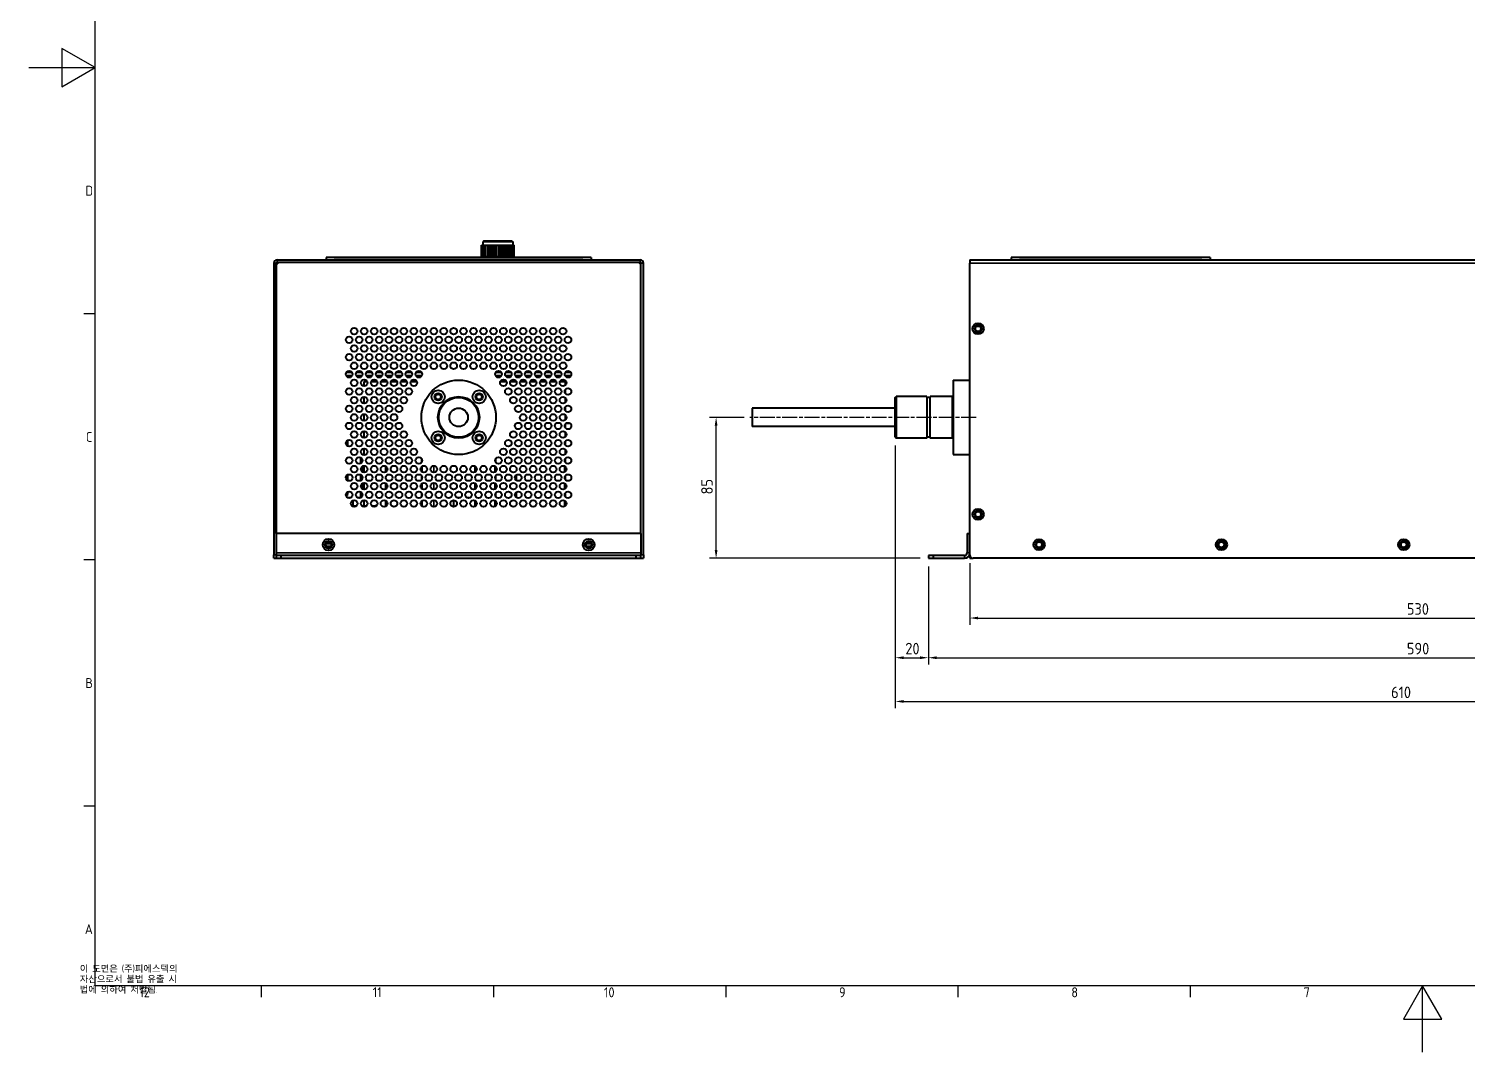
# Model space of a CAD drawing. Header units: millimetres. Extents: x 0 to 1682, y 0 to 1188.
# Drawn here: x 0 to 868, y 0 to 617 of the extents above; entities that cross this region are included whole.
import ezdxf

# ---------------------------------------------------------------- set-up
doc = ezdxf.new("R2010")
doc.units = ezdxf.units.MM
doc.header["$LTSCALE"] = 2
doc.linetypes.add('CHAIN', pattern=[0.3543, 0.2362, -0.0295, 0.0591, -0.0295])
doc.layers.get('0').update_dxf_attribs({"color": 3, "lineweight": 25})
for name, color, linetype, lineweight in [('가시적인 것(ISO)', 3, 'Continuous', 40), ('가시적인 좁은 것(ISO)', 3, 'Continuous', 35), ('경계(ISO)', 7, 'Continuous', 25), ('기호(ISO)', 5, 'Continuous', 25), ('중심선(ISO)', 1, 'Continuous', 25), ('치수(ISO)', 2, 'Continuous', 25)]:
    doc.layers.add(name, color=color, linetype=linetype, lineweight=lineweight)
doc.styles.add('문자 텍스트_M2B', font='isocp.shx')
doc.styles.add('문자 텍스트_PSTEK_POSCO', font='isocp.shx')
doc.styles.add('치수 텍스트_PSTEK_POSCO', font='isocp.shx')
doc.dimstyles.new('치수_PSTEK_POSCO', dxfattribs={"dimscale": 2, "dimtxt": 3.5, "dimasz": 2.5, "dimexe": 2, "dimexo": 2.5, "dimgap": 1, "dimtad": 1, "dimrnd": 1e-08, "dimdsep": 46, "dimtxsty": '치수 텍스트_PSTEK_POSCO', "dimcen": 0.09, "dimdle": 10, "dimclrd": 7, "dimclre": 7, "dimclrt": 2, "dimadec": 1, "dimazin": 2, "dimtfac": 1, "dimtmove": 0, "dimatfit": 3, "dimfxl": 0, "dimtolj": 1, "dimlwd": -1, "dimlwe": -1, "dimarcsym": 0})

# ---------------------------------------------------------------- blocks, each defined once
blk = doc.blocks.new('경계 Default Border')
at = {"layer": '경계(ISO)'}
for p, q in [((20, 222.75), (16.6, 222.75)), ((20, 148.5), (16.6, 148.5)), ((20, 74.25), (16.6, 74.25)), ((70.08, 20), (70.08, 16.6)), ((140.17, 20), (140.17, 16.6)), ((210.25, 20), (210.25, 16.6)), ((280.33, 20), (280.33, 16.6)), ((350.42, 20), (350.42, 16.6))]:
    blk.add_line(p, q, dxfattribs=at)
at = {"layer": '경계(ISO)', "flags": 128}
for points in [[(20, 20), (20, 574), (821, 574), (821, 20), (20, 20)], [(0, 297), (20, 297), (10, 302.77), (10, 291.23), (20, 297)], [(420.5, 0), (420.5, 20), (414.73, 10), (426.27, 10), (420.5, 20)]]:
    blk.add_lwpolyline(points, dxfattribs=at)
at = {"layer": '경계(ISO)', "color": 2, "char_height": 3, "attachment_point": 7, "style": '문자 텍스트_M2B'}
for s, insert in [('D', (17.08, 258.35)), ('C', (17.24, 184.1)), ('B', (17.08, 109.85)), ('A', (16.91, 35.62)), ('12', (33.36, 16.57)), ('11', (103.78, 16.6)), ('10', (173.53, 16.57)), ('9', (244.44, 16.57)), ('8', (314.52, 16.57)), ('7', (384.6, 16.59))]:
    blk.add_mtext(s, dxfattribs=dict(at, insert=insert))
blk = doc.blocks.new('*D32')
at = {"layer": 'Defpoints', "color": 0, "transparency": 16777216}
for p in [(567.82, 300), (1097.82, 300), (1097.82, 261.93)]:
    blk.add_point(p, dxfattribs=at)
at = {"layer": '치수(ISO)', "color": 7, "transparency": 16777216}
for p, q in [((567.82, 295), (567.82, 257.93)), ((1097.82, 295), (1097.82, 257.93)), ((572.82, 261.93), (1092.82, 261.93))]:
    blk.add_line(p, q, dxfattribs=at)
for points in [[(572.82, 262.77), (572.82, 261.1), (567.82, 261.93)], [(1092.82, 262.77), (1092.82, 261.1), (1097.82, 261.93)]]:
    blk.add_solid(points, dxfattribs=at)
at = {"layer": '치수(ISO)', "color": 2, "transparency": 16777216, "insert": (831.52, 267.43), "char_height": 7, "attachment_point": 4, "style": '치수 텍스트_PSTEK_POSCO'}
blk.add_mtext('\\A1;530', dxfattribs=at)
blk = doc.blocks.new('*D33')
at = {"layer": 'Defpoints', "color": 0, "transparency": 16777216}
for p in [(522.82, 371), (1132.82, 298), (1132.82, 211.62)]:
    blk.add_point(p, dxfattribs=at)
at = {"layer": '치수(ISO)', "color": 7, "transparency": 16777216}
for p, q in [((522.82, 366), (522.82, 207.62)), ((1132.82, 293), (1132.82, 207.62)), ((527.82, 211.62), (1127.82, 211.62))]:
    blk.add_line(p, q, dxfattribs=at)
for points in [[(527.82, 212.45), (527.82, 210.79), (522.82, 211.62)], [(1127.82, 212.45), (1127.82, 210.79), (1132.82, 211.62)]]:
    blk.add_solid(points, dxfattribs=at)
at = {"layer": '치수(ISO)', "color": 2, "transparency": 16777216, "insert": (822.01, 217.12), "char_height": 7, "attachment_point": 4, "style": '치수 텍스트_PSTEK_POSCO'}
blk.add_mtext('\\A1;610', dxfattribs=at)
blk = doc.blocks.new('*D34')
at = {"layer": 'Defpoints', "color": 0, "transparency": 16777216}
for p in [(542.82, 298), (1132.82, 298), (1132.82, 238)]:
    blk.add_point(p, dxfattribs=at)
at = {"layer": '치수(ISO)', "color": 7, "transparency": 16777216}
for p, q in [((542.82, 293), (542.82, 234)), ((1132.82, 293), (1132.82, 234)), ((547.82, 238), (1127.82, 238))]:
    blk.add_line(p, q, dxfattribs=at)
for points in [[(547.82, 238.83), (547.82, 237.16), (542.82, 238)], [(1127.82, 238.83), (1127.82, 237.16), (1132.82, 238)]]:
    blk.add_solid(points, dxfattribs=at)
at = {"layer": '치수(ISO)', "color": 2, "transparency": 16777216, "insert": (831.51, 243.5), "char_height": 7, "attachment_point": 4, "style": '치수 텍스트_PSTEK_POSCO'}
blk.add_mtext('\\A1;590', dxfattribs=at)
blk = doc.blocks.new('*D36')
at = {"layer": 'Defpoints', "color": 0, "transparency": 16777216}
for p in [(522.82, 371), (542.82, 298), (542.82, 238)]:
    blk.add_point(p, dxfattribs=at)
at = {"layer": '치수(ISO)', "color": 7, "transparency": 16777216}
for p, q in [((522.82, 366), (522.82, 234)), ((542.82, 293), (542.82, 234)), ((527.82, 238), (537.82, 238))]:
    blk.add_line(p, q, dxfattribs=at)
for points in [[(527.82, 238.83), (527.82, 237.16), (522.82, 238)], [(537.82, 238.83), (537.82, 237.16), (542.82, 238)]]:
    blk.add_solid(points, dxfattribs=at)
at = {"layer": '치수(ISO)', "color": 2, "transparency": 16777216, "insert": (528.88, 243.5), "char_height": 7, "attachment_point": 4, "style": '치수 텍스트_PSTEK_POSCO'}
blk.add_mtext('\\A1;20', dxfattribs=at)
blk = doc.blocks.new('*D37')
at = {"layer": 'Defpoints', "color": 0, "transparency": 16777216}
for p in [(414.72, 383), (436.57, 383), (542.82, 298)]:
    blk.add_point(p, dxfattribs=at)
at = {"layer": '치수(ISO)', "color": 7, "transparency": 16777216}
for p, q in [((431.57, 383), (410.72, 383)), ((414.72, 303), (414.72, 378)), ((537.82, 298), (410.72, 298))]:
    blk.add_line(p, q, dxfattribs=at)
for points in [[(413.89, 378), (415.55, 378), (414.72, 383)], [(413.89, 303), (415.55, 303), (414.72, 298)]]:
    blk.add_solid(points, dxfattribs=at)
at = {"layer": '치수(ISO)', "color": 2, "transparency": 16777216, "insert": (409.22, 336.5), "char_height": 7, "attachment_point": 4, "rotation": 90, "style": '치수 텍스트_PSTEK_POSCO'}
blk.add_mtext('\\A1;85', dxfattribs=at)

msp = doc.modelspace()

# ---------------------------------------------------------------- linework, layer by layer
at = {"layer": '가시적인 것(ISO)'}
for p, q in [((273.218, 486.945), (273.237, 486.945)), ((273.218, 479.795), (273.218, 486.945)), ((273.237, 486.945), (273.453, 486.945)), ((273.237, 479.795), (273.237, 486.945)), ((273.453, 486.945), (273.453, 479.795)), ((273.453, 486.945), (273.903, 486.945)), ((273.903, 486.945), (274.579, 486.945)), ((273.903, 479.795), (273.903, 486.945)), ((274.518, 489.445), (274.018, 488.945)), ((274.018, 488.945), (274.018, 486.945)), ((292.018, 488.945), (274.018, 488.945)), ((274.518, 489.445), (291.518, 489.445)), ((274.579, 486.945), (274.579, 479.795)), ((274.579, 486.945), (275.462, 486.945)), ((275.462, 486.945), (276.532, 486.945)), ((275.462, 479.795), (275.462, 486.945)), ((276.532, 486.945), (276.532, 479.795)), ((276.532, 486.945), (277.76, 486.945)), ((277.76, 486.945), (278.8, 486.945)), ((277.76, 479.795), (277.76, 486.945)), ((278.8, 486.945), (278.8, 479.795)), ((278.8, 486.945), (279.12, 486.945)), ((279.12, 486.945), (279.12, 479.795)), ((279.12, 486.945), (280.573, 486.945)), ((280.573, 486.945), (281.464, 486.945)), ((280.573, 479.795), (280.573, 486.945)), ((281.464, 486.945), (281.464, 479.795)), ((281.464, 486.945), (282.089, 486.945)), ((282.089, 486.945), (282.089, 479.795)), ((282.089, 486.945), (283.625, 486.945)), ((283.625, 486.945), (284.279, 486.945)), ((283.625, 479.795), (283.625, 486.945)), ((284.279, 486.945), (284.279, 479.795)), ((284.279, 486.945), (285.149, 486.945)), ((285.149, 486.945), (285.149, 479.795)), ((285.149, 486.945), (286.618, 486.945)), ((286.618, 486.945), (286.971, 486.945)), ((286.618, 479.795), (286.618, 486.945)), ((286.971, 486.945), (288.001, 486.945)), ((286.971, 486.945), (286.971, 479.795)), ((288.001, 486.945), (288.001, 479.795)), ((288.001, 486.945), (289.258, 486.945)), ((289.258, 486.945), (289.276, 486.945)), ((289.258, 479.795), (289.258, 486.945)), ((289.276, 486.945), (289.276, 479.795)), ((289.276, 486.945), (290.365, 486.945)), ((290.365, 486.945), (290.365, 479.795)), ((290.365, 486.945), (291.288, 486.945)), ((291.288, 479.795), (291.288, 486.945)), ((291.288, 486.945), (292.009, 486.945)), ((291.518, 489.445), (292.018, 488.945)), ((292.009, 486.945), (292.009, 479.795)), ((292.009, 486.945), (292.508, 486.945)), ((292.018, 488.945), (292.018, 486.945)), ((292.508, 479.795), (292.508, 486.945)), ((292.508, 486.945), (292.774, 486.945)), ((292.774, 486.945), (292.774, 479.795)), ((292.774, 486.945), (292.818, 486.945)), ((292.818, 479.795), (292.818, 486.945)), ((149.868, 477.995), (368.868, 477.995)), ((339.368, 479.495), (179.368, 479.495)), ((179.368, 479.495), (179.368, 477.995)), ((184.368, 479.505), (189.368, 479.505)), ((184.368, 479.495), (184.368, 479.505)), ((189.368, 479.505), (329.368, 479.505)), ((189.368, 479.495), (189.368, 479.505)), ((273.237, 479.795), (273.218, 479.795)), ((273.453, 479.795), (273.237, 479.795)), ((273.903, 479.795), (273.453, 479.795)), ((274.579, 479.795), (273.903, 479.795)), ((274.218, 479.505), (274.218, 479.795)), ((275.462, 479.795), (274.579, 479.795)), ((276.532, 479.795), (275.462, 479.795)), ((277.76, 479.795), (276.532, 479.795)), ((278.8, 479.795), (277.76, 479.795)), ((279.12, 479.795), (278.8, 479.795)), ((280.573, 479.795), (279.12, 479.795)), ((281.464, 479.795), (280.573, 479.795)), ((282.089, 479.795), (281.464, 479.795)), ((283.625, 479.795), (282.089, 479.795)), ((284.279, 479.795), (283.625, 479.795)), ((285.149, 479.795), (284.279, 479.795)), ((286.618, 479.795), (285.149, 479.795)), ((286.971, 479.795), (286.618, 479.795)), ((288.001, 479.795), (286.971, 479.795)), ((289.258, 479.795), (288.001, 479.795)), ((289.276, 479.795), (289.258, 479.795)), ((290.365, 479.795), (289.276, 479.795)), ((291.288, 479.795), (290.365, 479.795)), ((292.009, 479.795), (291.288, 479.795)), ((291.818, 479.505), (291.818, 479.795)), ((292.508, 479.795), (292.009, 479.795)), ((292.774, 479.795), (292.508, 479.795)), ((292.818, 479.795), (292.774, 479.795)), ((329.368, 479.505), (334.368, 479.505)), ((329.368, 479.495), (329.368, 479.505)), ((334.368, 479.495), (334.368, 479.505)), ((339.368, 479.495), (339.368, 477.995)), ((567.821, 477.995), (1097.821, 477.995)), ((567.821, 477.995), (567.821, 475.995)), ((712.821, 479.495), (592.821, 479.495)), ((592.821, 479.495), (592.821, 477.995)), ((597.821, 479.505), (602.821, 479.505)), ((597.821, 479.495), (597.821, 479.505)), ((602.821, 479.505), (702.821, 479.505)), ((602.821, 479.495), (602.821, 479.505)), ((702.821, 479.505), (707.821, 479.505)), ((702.821, 479.495), (702.821, 479.505)), ((707.821, 479.495), (707.821, 479.505)), ((712.821, 479.495), (712.821, 477.995)), ((147.868, 475.995), (147.868, 299.995)), ((149.368, 312.995), (149.368, 475.995)), ((149.368, 474.495), (149.368, 312.995)), ((368.868, 476.495), (149.868, 476.495)), ((150.868, 476.432), (150.868, 476.495)), ((367.368, 476.495), (151.368, 476.495)), ((367.868, 476.432), (367.868, 476.495)), ((369.368, 312.995), (369.368, 475.995)), ((369.368, 312.995), (369.368, 474.495)), ((370.868, 299.995), (370.868, 475.995)), ((567.821, 299.995), (567.821, 475.995)), ((195.112, 407.995), (191.625, 407.995)), ((201.112, 407.995), (197.625, 407.995)), ((207.112, 407.995), (203.625, 407.995)), ((213.112, 407.995), (209.625, 407.995)), ((219.112, 407.995), (215.625, 407.995)), ((225.112, 407.995), (221.625, 407.995)), ((231.112, 407.995), (227.625, 407.995)), ((237.112, 407.995), (233.625, 407.995)), ((285.112, 407.995), (281.625, 407.995)), ((291.112, 407.995), (287.625, 407.995)), ((297.112, 407.995), (293.625, 407.995)), ((303.112, 407.995), (299.625, 407.995)), ((309.112, 407.995), (305.625, 407.995)), ((315.112, 407.995), (311.625, 407.995)), ((321.112, 407.995), (317.625, 407.995)), ((327.112, 407.995), (323.625, 407.995)), ((202.368, 404.595), (204.194, 404.595)), ((202.368, 401.779), (202.368, 404.595)), ((206.542, 404.595), (210.194, 404.595)), ((212.542, 404.595), (216.194, 404.595)), ((218.542, 404.595), (222.194, 404.595)), ((224.542, 404.595), (228.194, 404.595)), ((230.542, 404.595), (234.194, 404.595)), ((284.542, 404.595), (288.194, 404.595)), ((290.542, 404.595), (294.194, 404.595)), ((296.542, 404.595), (300.194, 404.595)), ((302.542, 404.595), (306.194, 404.595)), ((308.542, 404.595), (312.194, 404.595)), ((314.542, 404.595), (318.194, 404.595)), ((320.542, 404.595), (323.868, 404.595)), ((323.868, 402.456), (323.868, 404.595)), ((323.868, 397.26), (323.868, 399.906)), ((557.821, 405.495), (557.821, 360.495)), ((557.821, 405.495), (567.821, 405.495)), ((202.368, 391.387), (202.368, 395.387)), ((323.868, 392.064), (323.868, 394.71)), ((522.821, 394.995), (523.321, 395.495)), ((522.821, 370.995), (522.821, 394.995)), ((523.321, 395.495), (523.321, 370.495)), ((541.821, 395.495), (523.321, 395.495)), ((541.821, 395.495), (541.821, 370.495)), ((543.821, 394.995), (541.821, 394.995)), ((543.821, 370.495), (543.821, 395.495)), ((557.321, 395.495), (543.821, 395.495)), ((557.321, 370.495), (557.321, 395.495)), ((557.821, 394.995), (557.321, 395.495)), ((202.368, 380.995), (202.368, 384.995)), ((323.868, 386.868), (323.868, 389.514)), ((323.868, 381.672), (323.868, 384.318)), ((436.571, 388.585), (436.571, 377.405)), ((522.821, 388.585), (436.571, 388.585)), ((202.368, 370.603), (202.368, 374.603)), ((323.868, 376.476), (323.868, 379.122)), ((323.868, 371.28), (323.868, 373.926)), ((324.488, 379.595), (326.248, 379.595)), ((522.821, 377.405), (436.571, 377.405)), ((192.218, 369.043), (192.218, 365.771)), ((323.868, 366.084), (323.868, 368.73)), ((522.821, 370.995), (523.321, 370.495)), ((541.821, 370.495), (523.321, 370.495)), ((543.821, 370.995), (541.821, 370.995)), ((557.321, 370.495), (543.821, 370.495)), ((557.821, 370.995), (557.321, 370.495)), ((201.109, 356.03), (201.109, 358)), ((202.368, 360.211), (202.368, 364.211)), ((236.868, 358.338), (236.868, 355.692)), ((281.868, 355.692), (281.868, 358.338)), ((323.868, 360.888), (323.868, 363.534)), ((323.868, 355.692), (323.868, 358.338)), ((557.821, 360.495), (567.821, 360.495)), ((191.544, 347.443), (192.218, 347.443)), ((191.739, 347.783), (192.218, 347.783)), ((192.218, 348.259), (192.218, 347.783)), ((192.218, 347.783), (192.218, 347.443)), ((192.218, 347.443), (192.218, 344.987)), ((201.109, 350.265), (201.109, 353.373)), ((201.109, 345.638), (201.109, 347.608)), ((202.108, 349.836), (202.108, 353.802)), ((202.368, 349.819), (202.368, 353.819)), ((215.368, 350.087), (215.368, 353.551)), ((236.868, 353.142), (236.868, 350.496)), ((236.868, 347.946), (236.868, 345.3)), ((237.368, 350.087), (237.368, 353.551)), ((269.368, 350.087), (269.368, 353.551)), ((281.368, 350.087), (281.368, 353.551)), ((281.868, 350.496), (281.868, 353.142)), ((281.868, 345.3), (281.868, 347.946)), ((323.368, 350.087), (323.368, 353.551)), ((323.868, 350.496), (323.868, 353.142)), ((323.868, 345.3), (323.868, 347.946)), ((201.109, 339.873), (201.109, 342.981)), ((202.108, 339.444), (202.108, 343.41)), ((202.368, 339.427), (202.368, 343.427)), ((215.368, 346.583), (215.368, 346.663)), ((215.368, 339.695), (215.368, 343.159)), ((236.868, 342.75), (236.868, 340.104)), ((237.368, 339.695), (237.368, 343.159)), ((269.368, 339.695), (269.368, 343.159)), ((281.368, 339.695), (281.368, 343.159)), ((281.868, 340.104), (281.868, 342.75)), ((323.368, 339.695), (323.368, 343.159)), ((323.868, 340.104), (323.868, 342.75)), ((191.394, 335.912), (192.218, 335.912)), ((191.426, 336.71), (192.218, 336.71)), ((192.218, 337.867), (192.218, 336.71)), ((192.218, 335.912), (192.218, 336.71)), ((192.218, 334.595), (194.519, 334.595)), ((195.656, 329.595), (195.656, 332.904)), ((198.218, 334.595), (199.868, 334.595)), ((199.868, 334.595), (200.519, 334.595)), ((199.868, 334.295), (199.868, 334.595)), ((201.109, 335.246), (201.109, 337.216)), ((202.368, 329.595), (202.368, 333.035)), ((215.368, 336.191), (215.368, 336.271)), ((215.368, 329.303), (215.368, 332.767)), ((236.868, 337.554), (236.868, 334.908)), ((236.868, 332.358), (236.868, 329.712)), ((237.368, 329.303), (237.368, 332.767)), ((256.518, 329.041), (256.518, 333.029)), ((258.218, 334.595), (260.519, 334.595)), ((264.218, 334.595), (265.718, 334.595)), ((265.718, 334.262), (265.718, 334.595)), ((269.368, 329.303), (269.368, 332.767)), ((281.368, 329.303), (281.368, 332.767)), ((281.868, 334.908), (281.868, 337.554)), ((281.868, 329.712), (281.868, 332.358)), ((323.368, 329.303), (323.368, 332.767)), ((323.868, 334.908), (323.868, 337.554)), ((323.868, 329.712), (323.868, 332.358)), ((195.856, 329.595), (194.98, 329.595)), ((195.856, 329.595), (197.756, 329.595)), ((195.856, 329.102), (195.856, 329.595)), ((200.98, 329.595), (203.756, 329.595)), ((206.98, 329.595), (209.053, 329.595)), ((209.053, 329.156), (209.053, 329.595)), ((209.756, 329.595), (209.053, 329.595)), ((149.368, 312.995), (149.368, 301.195)), ((369.368, 312.995), (149.368, 312.995)), ((369.368, 312.995), (369.368, 301.195)), ((566.221, 312.995), (566.221, 301.195)), ((566.221, 312.995), (567.821, 312.995)), ((179.458, 306.995), (182.278, 306.995)), ((181.958, 304.995), (179.778, 304.995)), ((180.368, 307.737), (180.368, 306.995)), ((180.368, 304.995), (180.368, 304.653)), ((336.458, 306.995), (339.278, 306.995)), ((338.958, 304.995), (336.778, 304.995)), ((338.368, 307.737), (338.368, 306.995)), ((338.368, 304.995), (338.368, 304.653)), ((147.868, 297.995), (147.868, 299.995)), ((147.868, 297.995), (149.368, 297.995)), ((149.368, 301.195), (149.368, 299.595)), ((152.368, 299.595), (149.368, 299.595)), ((149.368, 299.595), (149.368, 297.995)), ((149.368, 297.995), (152.368, 297.995)), ((152.368, 297.995), (152.368, 299.595)), ((366.368, 299.595), (152.368, 299.595)), ((152.368, 297.995), (366.368, 297.995)), ((366.368, 299.595), (366.368, 297.995)), ((369.368, 299.595), (366.368, 299.595)), ((366.368, 297.995), (369.368, 297.995)), ((369.368, 301.195), (369.368, 299.595)), ((369.368, 297.995), (369.368, 299.595)), ((369.368, 297.995), (370.868, 297.995)), ((370.868, 299.995), (370.868, 297.995)), ((542.821, 299.595), (542.821, 297.995)), ((545.821, 299.595), (542.821, 299.595)), ((542.821, 297.995), (545.821, 297.995)), ((545.821, 297.995), (545.821, 299.595)), ((564.621, 299.595), (545.821, 299.595)), ((545.821, 297.995), (564.621, 297.995)), ((567.821, 299.495), (567.821, 299.995)), ((567.821, 299.495), (567.821, 297.995)), ((567.885, 299.495), (567.821, 299.495)), ((567.821, 297.995), (569.821, 297.995)), ((1095.821, 297.995), (569.821, 297.995))]:
    msp.add_line(p, q, dxfattribs=at)
for centre, radius in [((196.368, 434.955), 2), ((202.368, 434.955), 2), ((208.368, 434.955), 2), ((214.368, 434.955), 2), ((220.368, 434.955), 2), ((226.368, 434.955), 2), ((232.368, 434.955), 2), ((238.368, 434.955), 2), ((244.368, 434.955), 2), ((250.368, 434.955), 2), ((256.368, 434.955), 2), ((262.368, 434.955), 2), ((268.368, 434.955), 2), ((274.368, 434.955), 2), ((280.368, 434.955), 2), ((286.368, 434.955), 2), ((292.368, 434.955), 2), ((298.368, 434.955), 2), ((304.368, 434.955), 2), ((310.368, 434.955), 2), ((316.368, 434.955), 2), ((322.368, 434.955), 2), ((572.821, 436.495), 3.4), ((572.821, 436.495), 2.25), ((572.821, 436.495), 1.621), ((193.368, 429.759), 2), ((196.368, 424.563), 2), ((199.368, 429.759), 2), ((202.368, 424.563), 2), ((205.368, 429.759), 2), ((208.368, 424.563), 2), ((211.368, 429.759), 2), ((214.368, 424.563), 2), ((217.368, 429.759), 2), ((220.368, 424.563), 2), ((223.368, 429.759), 2), ((226.368, 424.563), 2), ((229.368, 429.759), 2), ((232.368, 424.563), 2), ((235.368, 429.759), 2), ((238.368, 424.563), 2), ((241.368, 429.759), 2), ((244.368, 424.563), 2), ((247.368, 429.759), 2), ((250.368, 424.563), 2), ((253.368, 429.759), 2), ((256.368, 424.563), 2), ((259.368, 429.759), 2), ((262.368, 424.563), 2), ((265.368, 429.759), 2), ((268.368, 424.563), 2), ((271.368, 429.759), 2), ((274.368, 424.563), 2), ((277.368, 429.759), 2), ((280.368, 424.563), 2), ((283.368, 429.759), 2), ((286.368, 424.563), 2), ((289.368, 429.759), 2), ((292.368, 424.563), 2), ((295.368, 429.759), 2), ((298.368, 424.563), 2), ((301.368, 429.759), 2), ((304.368, 424.563), 2), ((307.368, 429.759), 2), ((310.368, 424.563), 2), ((313.368, 429.759), 2), ((316.368, 424.563), 2), ((319.368, 429.759), 2), ((322.368, 424.563), 2), ((325.368, 429.759), 2), ((193.368, 419.367), 2), ((199.368, 419.367), 2), ((205.368, 419.367), 2), ((211.368, 419.367), 2), ((217.368, 419.367), 2), ((223.368, 419.367), 2), ((229.368, 419.367), 2), ((235.368, 419.367), 2), ((241.368, 419.367), 2), ((247.368, 419.367), 2), ((253.368, 419.367), 2), ((259.368, 419.367), 2), ((265.368, 419.367), 2), ((271.368, 419.367), 2), ((277.368, 419.367), 2), ((283.368, 419.367), 2), ((289.368, 419.367), 2), ((295.368, 419.367), 2), ((301.368, 419.367), 2), ((307.368, 419.367), 2), ((313.368, 419.367), 2), ((319.368, 419.367), 2), ((325.368, 419.367), 2), ((193.368, 408.975), 2), ((196.368, 414.171), 2), ((199.368, 408.975), 2), ((202.368, 414.171), 2), ((205.368, 408.975), 2), ((208.368, 414.171), 2), ((211.368, 408.975), 2), ((214.368, 414.171), 2), ((217.368, 408.975), 2), ((220.368, 414.171), 2), ((223.368, 408.975), 2), ((226.368, 414.171), 2), ((229.368, 408.975), 2), ((232.368, 414.171), 2), ((235.368, 408.975), 2), ((238.368, 414.171), 2), ((244.368, 414.171), 2), ((250.368, 414.171), 2), ((256.368, 414.171), 2), ((262.368, 414.171), 2), ((268.368, 414.171), 2), ((274.368, 414.171), 2), ((280.368, 414.171), 2), ((283.368, 408.975), 2), ((286.368, 414.171), 2), ((289.368, 408.975), 2), ((292.368, 414.171), 2), ((295.368, 408.975), 2), ((298.368, 414.171), 2), ((301.368, 408.975), 2), ((304.368, 414.171), 2), ((307.368, 408.975), 2), ((310.368, 414.171), 2), ((313.368, 408.975), 2), ((316.368, 414.171), 2), ((319.368, 408.975), 2), ((322.368, 414.171), 2), ((325.368, 408.975), 2), ((193.368, 398.583), 2), ((196.368, 403.779), 2), ((199.368, 398.583), 2), ((202.368, 403.779), 2), ((205.368, 398.583), 2), ((208.368, 403.779), 2), ((211.368, 398.583), 2), ((214.368, 403.779), 2), ((217.368, 398.583), 2), ((220.368, 403.779), 2), ((223.368, 398.583), 2), ((226.368, 403.779), 2), ((229.368, 398.583), 2), ((232.368, 403.779), 2), ((259.368, 382.995), 22.5), ((246.994, 395.369), 4), ((271.742, 395.369), 4), ((286.368, 403.779), 2), ((289.368, 398.583), 2), ((292.368, 403.779), 2), ((295.368, 398.583), 2), ((298.368, 403.779), 2), ((301.368, 398.583), 2), ((304.368, 403.779), 2), ((307.368, 398.583), 2), ((310.368, 403.779), 2), ((313.368, 398.583), 2), ((316.368, 403.779), 2), ((319.368, 398.583), 2), ((322.368, 403.779), 2), ((325.368, 398.583), 2), ((196.368, 393.387), 2), ((202.368, 393.387), 2), ((208.368, 393.387), 2), ((214.368, 393.387), 2), ((220.368, 393.387), 2), ((226.368, 393.387), 2), ((246.994, 395.369), 2.25), ((246.994, 395.369), 1.621), ((259.368, 382.995), 12.5), ((259.368, 382.995), 12), ((271.742, 395.369), 2.25), ((271.742, 395.369), 1.621), ((292.368, 393.387), 2), ((298.368, 393.387), 2), ((304.368, 393.387), 2), ((310.368, 393.387), 2), ((316.368, 393.387), 2), ((322.368, 393.387), 2), ((193.368, 388.191), 2), ((196.368, 382.995), 2), ((199.368, 388.191), 2), ((202.368, 382.995), 2), ((205.368, 388.191), 2), ((208.368, 382.995), 2), ((211.368, 388.191), 2), ((214.368, 382.995), 2), ((217.368, 388.191), 2), ((220.368, 382.995), 2), ((223.368, 388.191), 2), ((259.368, 382.995), 5.59), ((295.368, 388.191), 2), ((298.368, 382.995), 2), ((301.368, 388.191), 2), ((304.368, 382.995), 2), ((307.368, 388.191), 2), ((310.368, 382.995), 2), ((313.368, 388.191), 2), ((316.368, 382.995), 2), ((319.368, 388.191), 2), ((322.368, 382.995), 2), ((325.368, 388.191), 2), ((193.368, 377.799), 2), ((196.368, 372.603), 2), ((199.368, 377.799), 2), ((202.368, 372.603), 2), ((205.368, 377.799), 2), ((208.368, 372.603), 2), ((211.368, 377.799), 2), ((214.368, 372.603), 2), ((217.368, 377.799), 2), ((220.368, 372.603), 2), ((223.368, 377.799), 2), ((226.368, 372.603), 2), ((246.994, 370.621), 4), ((271.742, 370.621), 4), ((292.368, 372.603), 2), ((295.368, 377.799), 2), ((298.368, 372.603), 2), ((301.368, 377.799), 2), ((304.368, 372.603), 2), ((307.368, 377.799), 2), ((310.368, 372.603), 2), ((313.368, 377.799), 2), ((316.368, 372.603), 2), ((319.368, 377.799), 2), ((322.368, 372.603), 2), ((325.368, 377.799), 2), ((193.368, 367.407), 2), ((199.368, 367.407), 2), ((205.368, 367.407), 2), ((211.368, 367.407), 2), ((217.368, 367.407), 2), ((223.368, 367.407), 2), ((229.368, 367.407), 2), ((246.994, 370.621), 2.25), ((246.994, 370.621), 1.621), ((271.742, 370.621), 2.25), ((271.742, 370.621), 1.621), ((289.368, 367.407), 2), ((295.368, 367.407), 2), ((301.368, 367.407), 2), ((307.368, 367.407), 2), ((313.368, 367.407), 2), ((319.368, 367.407), 2), ((325.368, 367.407), 2), ((193.368, 357.015), 2), ((196.368, 362.211), 2), ((199.368, 357.015), 2), ((202.368, 362.211), 2), ((205.368, 357.015), 2), ((208.368, 362.211), 2), ((211.368, 357.015), 2), ((214.368, 362.211), 2), ((217.368, 357.015), 2), ((220.368, 362.211), 2), ((223.368, 357.015), 2), ((226.368, 362.211), 2), ((229.368, 357.015), 2), ((232.368, 362.211), 2), ((235.368, 357.015), 2), ((283.368, 357.015), 2), ((286.368, 362.211), 2), ((289.368, 357.015), 2), ((292.368, 362.211), 2), ((295.368, 357.015), 2), ((298.368, 362.211), 2), ((301.368, 357.015), 2), ((304.368, 362.211), 2), ((307.368, 357.015), 2), ((310.368, 362.211), 2), ((313.368, 357.015), 2), ((316.368, 362.211), 2), ((319.368, 357.015), 2), ((322.368, 362.211), 2), ((325.368, 357.015), 2), ((193.368, 346.623), 2), ((196.368, 351.819), 2), ((199.368, 346.623), 2), ((202.368, 351.819), 2), ((205.368, 346.623), 2), ((208.368, 351.819), 2), ((211.368, 346.623), 2), ((214.368, 351.819), 2), ((217.368, 346.623), 2), ((220.368, 351.819), 2), ((223.368, 346.623), 2), ((226.368, 351.819), 2), ((229.368, 346.623), 2), ((232.368, 351.819), 2), ((235.368, 346.623), 2), ((238.368, 351.819), 2), ((241.368, 346.623), 2), ((244.368, 351.819), 2), ((247.368, 346.623), 2), ((250.368, 351.819), 2), ((253.368, 346.623), 2), ((256.368, 351.819), 2), ((259.368, 346.623), 2), ((262.368, 351.819), 2), ((265.368, 346.623), 2), ((268.368, 351.819), 2), ((271.368, 346.623), 2), ((274.368, 351.819), 2), ((277.368, 346.623), 2), ((280.368, 351.819), 2), ((283.368, 346.623), 2), ((286.368, 351.819), 2), ((289.368, 346.623), 2), ((292.368, 351.819), 2), ((295.368, 346.623), 2), ((298.368, 351.819), 2), ((301.368, 346.623), 2), ((304.368, 351.819), 2), ((307.368, 346.623), 2), ((310.368, 351.819), 2), ((313.368, 346.623), 2), ((316.368, 351.819), 2), ((319.368, 346.623), 2), ((322.368, 351.819), 2), ((325.368, 346.623), 2), ((196.368, 341.427), 2), ((202.368, 341.427), 2), ((208.368, 341.427), 2), ((214.368, 341.427), 2), ((220.368, 341.427), 2), ((226.368, 341.427), 2), ((232.368, 341.427), 2), ((238.368, 341.427), 2), ((244.368, 341.427), 2), ((250.368, 341.427), 2), ((256.368, 341.427), 2), ((262.368, 341.427), 2), ((268.368, 341.427), 2), ((274.368, 341.427), 2), ((280.368, 341.427), 2), ((286.368, 341.427), 2), ((292.368, 341.427), 2), ((298.368, 341.427), 2), ((304.368, 341.427), 2), ((310.368, 341.427), 2), ((316.368, 341.427), 2), ((322.368, 341.427), 2), ((193.368, 336.231), 2), ((196.368, 331.035), 2), ((199.368, 336.231), 2), ((202.368, 331.035), 2), ((205.368, 336.231), 2), ((208.368, 331.035), 2), ((211.368, 336.231), 2), ((214.368, 331.035), 2), ((217.368, 336.231), 2), ((220.368, 331.035), 2), ((223.368, 336.231), 2), ((226.368, 331.035), 2), ((229.368, 336.231), 2), ((232.368, 331.035), 2), ((235.368, 336.231), 2), ((238.368, 331.035), 2), ((241.368, 336.231), 2), ((244.368, 331.035), 2), ((247.368, 336.231), 2), ((250.368, 331.035), 2), ((253.368, 336.231), 2), ((256.368, 331.035), 2), ((259.368, 336.231), 2), ((262.368, 331.035), 2), ((265.368, 336.231), 2), ((268.368, 331.035), 2), ((271.368, 336.231), 2), ((274.368, 331.035), 2), ((277.368, 336.231), 2), ((280.368, 331.035), 2), ((283.368, 336.231), 2), ((286.368, 331.035), 2), ((289.368, 336.231), 2), ((292.368, 331.035), 2), ((295.368, 336.231), 2), ((298.368, 331.035), 2), ((301.368, 336.231), 2), ((304.368, 331.035), 2), ((307.368, 336.231), 2), ((310.368, 331.035), 2), ((313.368, 336.231), 2), ((316.368, 331.035), 2), ((319.368, 336.231), 2), ((322.368, 331.035), 2), ((325.368, 336.231), 2), ((572.821, 324.495), 3.4), ((572.821, 324.495), 2.25), ((572.821, 324.495), 1.621), ((180.868, 306.195), 3.5), ((180.868, 306.195), 2.25), ((180.868, 306.195), 1.621), ((337.868, 306.195), 3.5), ((337.868, 306.195), 2.25), ((337.868, 306.195), 1.621), ((609.621, 306.195), 3.4), ((609.621, 306.195), 2.25), ((609.621, 306.195), 2.1), ((609.621, 306.195), 1.621), ((719.621, 306.195), 3.4), ((719.621, 306.195), 2.25), ((719.621, 306.195), 2.1), ((719.621, 306.195), 1.621), ((829.621, 306.195), 3.4), ((829.621, 306.195), 2.25), ((829.621, 306.195), 2.1), ((829.621, 306.195), 1.621)]:
    msp.add_circle(centre, radius, dxfattribs=at)
for centre, radius, start, end in [((149.868, 475.995), 2, 90, 180), ((368.868, 475.995), 2, 0, 90), ((149.868, 475.995), 0.5, 90, 180), ((151.368, 474.495), 2, 90, 180), ((367.368, 474.495), 2, 0, 90), ((368.868, 475.995), 0.5, 0, 90), ((564.621, 301.195), 3.2, 270, 0), ((564.621, 301.195), 1.6, 270, 0), ((569.821, 299.995), 2, 180, 270)]:
    msp.add_arc(centre, radius, start, end, dxfattribs=at)
at = {"layer": '가시적인 좁은 것(ISO)'}
for p, q in [((149.868, 477.995), (149.868, 476.495)), ((368.868, 476.495), (368.868, 477.995)), ((149.368, 475.995), (147.868, 475.995)), ((370.868, 475.995), (369.368, 475.995)), ((1097.821, 475.995), (567.821, 475.995)), ((191.648, 409.995), (195.088, 409.995)), ((197.648, 409.995), (201.088, 409.995)), ((203.648, 409.995), (207.088, 409.995)), ((209.648, 409.995), (213.088, 409.995)), ((215.648, 409.995), (219.088, 409.995)), ((221.648, 409.995), (225.088, 409.995)), ((227.648, 409.995), (231.088, 409.995)), ((233.648, 409.995), (237.088, 409.995)), ((281.648, 409.995), (285.088, 409.995)), ((287.648, 409.995), (291.088, 409.995)), ((293.648, 409.995), (297.088, 409.995)), ((299.648, 409.995), (303.088, 409.995)), ((305.648, 409.995), (309.088, 409.995)), ((311.648, 409.995), (315.088, 409.995)), ((317.648, 409.995), (321.088, 409.995)), ((323.648, 409.995), (327.088, 409.995)), ((200.11, 355.158), (200.11, 358.872)), ((200.11, 344.766), (200.11, 348.48)), ((244.368, 349.819), (244.368, 353.819)), ((294.368, 344.891), (294.368, 348.355)), ((244.368, 339.427), (244.368, 343.427)), ((200.11, 334.595), (200.11, 338.088)), ((244.368, 329.035), (244.368, 333.035)), ((294.368, 334.499), (294.368, 337.963)), ((149.368, 299.995), (147.868, 299.995)), ((149.368, 301.195), (369.368, 301.195)), ((370.868, 299.995), (369.368, 299.995)), ((564.621, 297.995), (564.621, 299.595)), ((566.221, 301.195), (567.821, 301.195))]:
    msp.add_line(p, q, dxfattribs=at)
for centre, start, end in [((572.821, 436.495), 80, 350), ((246.994, 395.369), 350, 260), ((271.742, 395.369), 350, 260), ((246.994, 370.621), 350, 260), ((271.742, 370.621), 350, 260), ((572.821, 324.495), 80, 350), ((180.868, 306.195), 350, 260), ((337.868, 306.195), 350, 260), ((609.621, 306.195), 280, 190), ((719.621, 306.195), 280, 190), ((829.621, 306.195), 280, 190)]:
    msp.add_arc(centre, 2, start, end, dxfattribs=at)
at = {"layer": '중심선(ISO)', "linetype": 'CHAIN', "ltscale": 19.051651}
msp.add_line((571.625, 382.995), (435.071, 382.995), dxfattribs=at)

# ---------------------------------------------------------------- block references
at = {"xscale": 2, "yscale": 2, "zscale": 2}
msp.add_blockref('경계 Default Border', (0, 0), dxfattribs=at)

# ---------------------------------------------------------------- texts
at = {"layer": '기호(ISO)', "color": 7, "insert": (30.789, 52.457), "char_height": 4, "width": 102.48028, "attachment_point": 1, "line_spacing_factor": 0.944221, "style": '문자 텍스트_PSTEK_POSCO'}
msp.add_mtext('{이 도면은 (주)피에스텍의\\P자산으로서 불법 유출 시 \\P법에 의하여 처벌됨.}', dxfattribs=at)

# ---------------------------------------------------------------- dimensions: what is measured, and where the dimension line sits
at = {"layer": '치수(ISO)', "color": 7}
for base, p1, p2, angle, picture, middle in [((414.721, 382.995), (542.821, 297.995), (436.571, 382.995), 270, '*D37', (414.721, 340.495)), ((1132.821, 211.62), (522.821, 370.995), (1132.821, 297.995), 180, '*D33', (827.821, 211.62)), ((542.821, 237.995), (522.821, 370.995), (542.821, 297.995), 180, '*D36', (532.821, 237.995)), ((1132.821, 237.995), (542.821, 297.995), (1132.821, 297.995), 180, '*D34', (837.821, 237.995))]:
    dim = msp.add_linear_dim(base=base, p1=p1, p2=p2, angle=angle, dimstyle='치수_PSTEK_POSCO', override={"dimdec": 2, "dimtp": 0, "dimtm": 0, "dimtdec": 2, "dimtofl": 0, "dimatfit": 1}, dxfattribs=at)
    dim.commit()
    dim.dimension.update_dxf_attribs({"geometry": picture, "text_midpoint": middle, "dimtype": 160})
dim = msp.add_linear_dim(base=(1097.821, 261.934), p1=(567.821, 299.995), p2=(1097.821, 299.995), dimstyle='치수_PSTEK_POSCO', override={"dimdec": 2, "dimtp": 0, "dimtm": 0, "dimtdec": 2, "dimtofl": 0, "dimatfit": 1}, dxfattribs=at)
dim.commit()
dim.dimension.update_dxf_attribs({"geometry": '*D32', "text_midpoint": (837.821, 261.934), "dimtype": 160})

doc.saveas('drawing.dxf')
